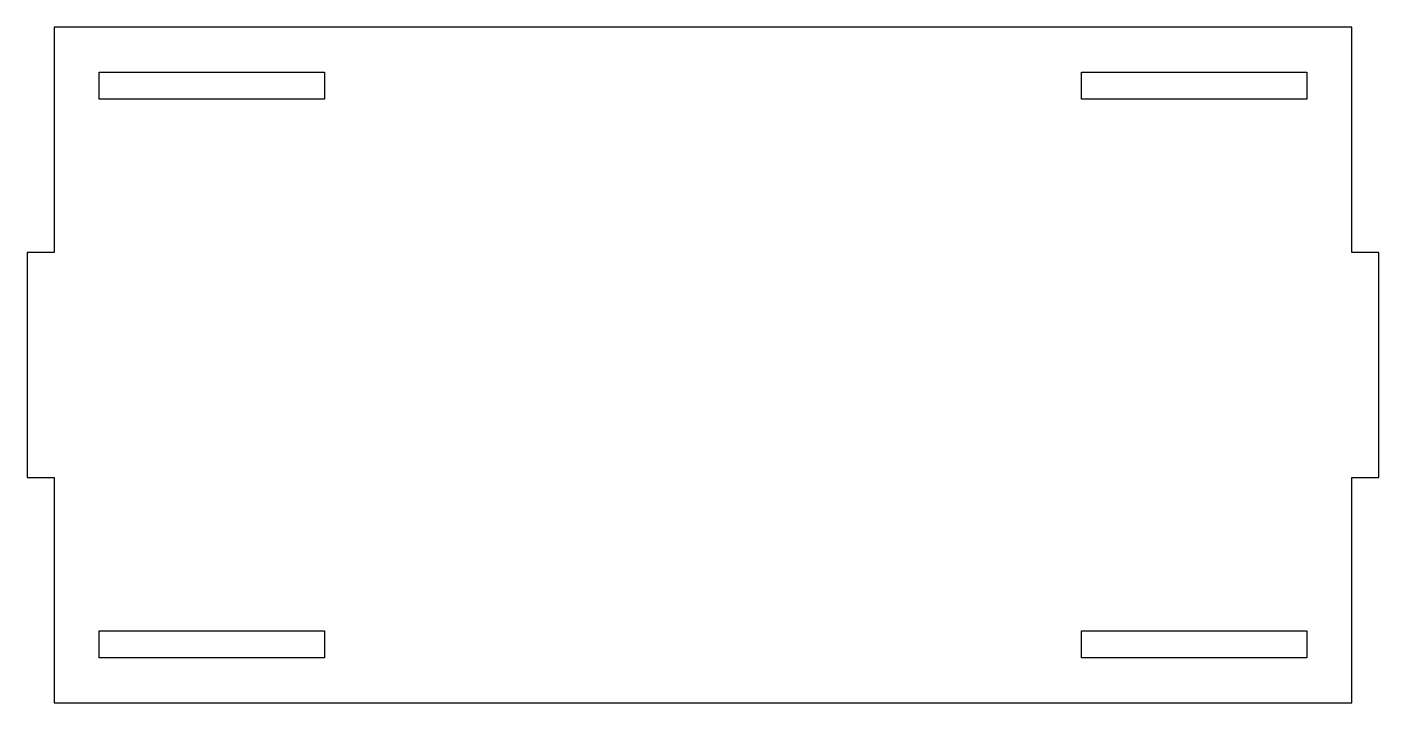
# Model space of a CAD drawing. Header units: inches. Extents: x -2.92 to 2.99, y -1.45 to 1.5.
import ezdxf

# ---------------------------------------------------------------- set-up
doc = ezdxf.new("R2010")
doc.units = ezdxf.units.IN
doc.header["$MEASUREMENT"] = 0

msp = doc.modelspace()

# ---------------------------------------------------------------- linework, layer by layer
for points in [[(2.9878, -0.4699), (2.9878, 0.5144), (2.8697, 0.5144), (2.8697, 1.4986), (-2.7996, 1.4986), (-2.7996, 0.5144), (-2.9177, 0.5144), (-2.9177, -0.4699), (-2.7996, -0.4699), (-2.7996, -1.4541), (2.8697, -1.4541), (2.8697, -0.4699)], [(-2.6027, 1.3018), (-1.6185, 1.3018), (-1.6185, 1.1837), (-2.6027, 1.1837)], [(2.6728, 1.1837), (1.6886, 1.1837), (1.6886, 1.3018), (2.6728, 1.3018)], [(-1.6185, -1.2573), (-2.6027, -1.2573), (-2.6027, -1.1392), (-1.6185, -1.1392)], [(2.6728, -1.2573), (1.6886, -1.2573), (1.6886, -1.1392), (2.6728, -1.1392)]]:
    msp.add_lwpolyline(points, close=True)

doc.saveas('drawing.dxf')
